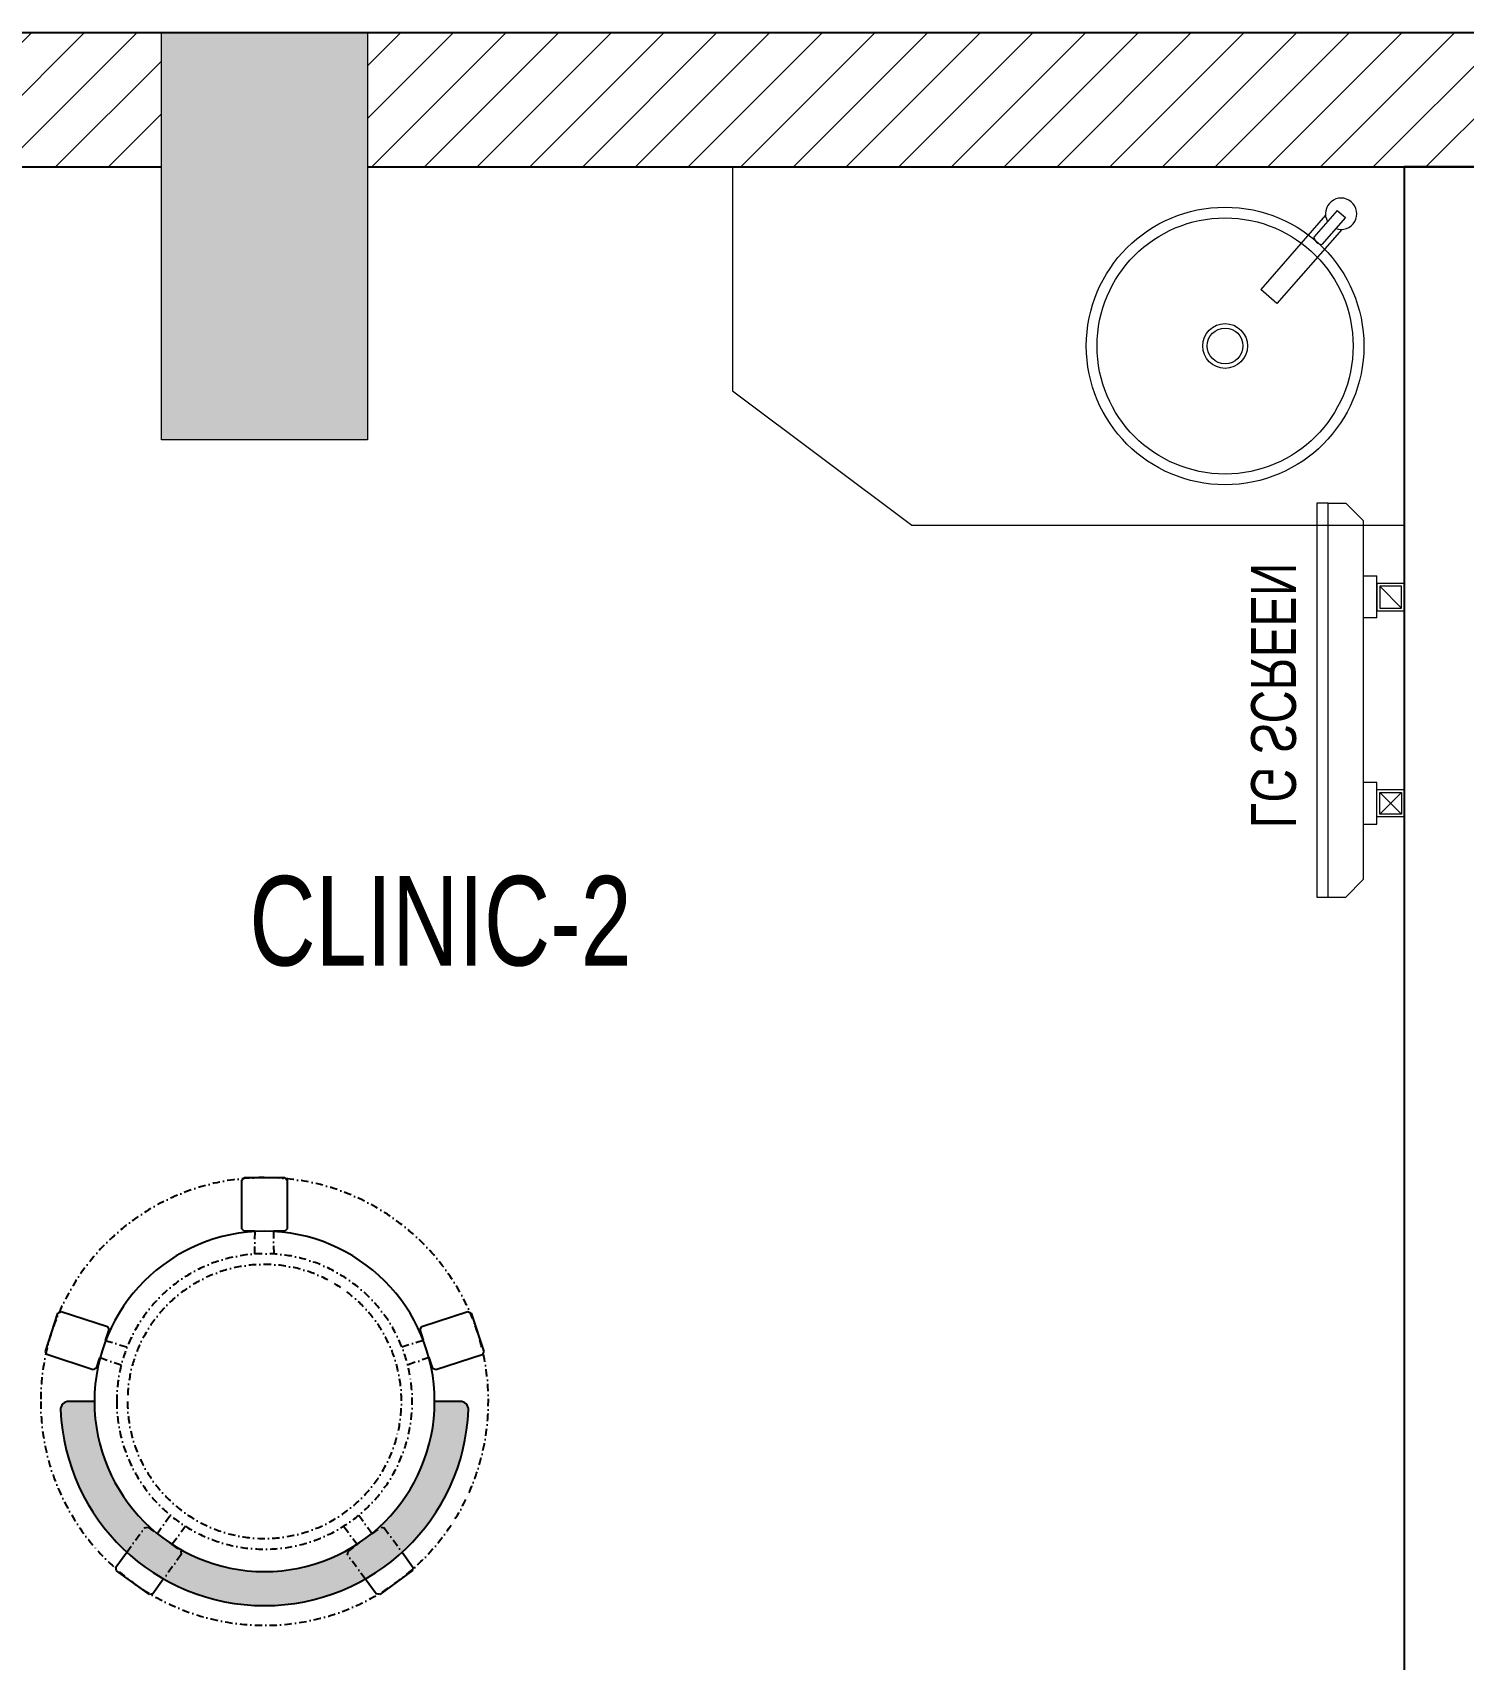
# Model space of a CAD drawing. Header units: feet. Extents: x 3247781 to 3254843, y -5730198 to -5713034.
# Drawn here: x 3248879 to 3250477, y -5714853 to -5713036 of the extents above; entities that cross this region are included whole.
import ezdxf

# ---------------------------------------------------------------- set-up
doc = ezdxf.new("R2010")
doc.units = ezdxf.units.FT
doc.header["$LTSCALE"] = 33
doc.header["$MEASUREMENT"] = 0
doc.linetypes.add('DASHDOT2', pattern=[0.5, 0.25, -0.125, 0, -0.125])
for name, color, linetype, lineweight in [('A-COL', 243, 'Continuous', 9), ('column hatch', 5, 'Continuous', 0), ('Floor-Unit', 1, 'Continuous', 13), ('HATCH', 9, 'Continuous', 9), ('LENS-DIM', 252, 'Continuous', 5), ('LENS-FURNITURE', 13, 'Continuous', 9), ('LENS-PARTITION', 21, 'Continuous', 25), ('LENS-TEXT', 31, 'Continuous', 5), ('LK-FURNITURE', 13, 'Continuous', 9), ('LK-IT', 3, 'Continuous', 18), ('LN-ELEVATION-1', 81, 'Continuous', 25), ('LN-ELEVATION-3', 125, 'Continuous', 18), ('LN-HATCH', 251, 'Continuous', 0), ('TV', 92, 'Continuous', 18)]:
    doc.layers.add(name, color=color, linetype=linetype, lineweight=lineweight)
doc.layers.add('A-WALL', color=1, linetype='Continuous')
doc.styles.add('LK TXT', font='GILC____.TTF', dxfattribs={"height": 100})
doc.styles.get("Standard").update_dxf_attribs({"font": 'GILC____.TTF'})

# ---------------------------------------------------------------- blocks, each defined once
blk = doc.blocks.new('rtf')
at = {"color": 0, "linetype": 'ByBlock', "lineweight": -2}
for p, q in [((16412.5253540573, -172798.8148984113), (16452.40026456733, -172798.8148984113)), ((16412.5253540573, -172810.8148984113), (16412.5253540573, -172798.8148984113)), ((16425.26329468148, -172793.1007600746), (16535.26329468148, -172793.1007600746)), ((16535.26329468148, -172793.1007600746), (16535.26329468148, -172817.1007600746)), ((16412.5253540573, -172810.8148984113), (16452.40026456733, -172810.8148984113)), ((16425.26329468148, -172817.1007600746), (16535.26329468148, -172817.1007600746))]:
    blk.add_line(p, q, dxfattribs=at)
for centre, radius, start, end in [((16412.5253540573, -172805.1007600746), 17.5, 21.05058810897431, 340.9421780194656), ((16444.53660690578, -172804.8148984114), 9.891264419597851, 322.656233941354, 37.34376605891414)]:
    blk.add_arc(centre, radius, start, end, dxfattribs=at)
blk = doc.blocks.new('dsg')
at = {"color": 0, "linetype": 'ByBlock', "lineweight": -2}
for radius in [155, 143, 25, 20]:
    blk.add_circle((11491.5035008227, -171102.5847399924), radius, dxfattribs=at)
blk.add_blockref('rtf', (-5117.472106590168, 1702.9323767405), dxfattribs=at)
blk = doc.blocks.new('A$Cc7330e11')
at = {"layer": 'column hatch'}
h = blk.add_hatch(color=8, dxfattribs=at)
h.dxf.hatch_style = 1
h.paths.add_polyline_path([(4393.000000238418, -14042.90992643218), (4163.000000238418, -14042.90992643218), (4163.000000238418, -14381.61428965907), (4393.000000238418, -14381.61428965907)])
h.paths.add_polyline_path([(1472.000000119209, -14042.90992643218), (1242.000000119209, -14042.90992643218), (1242.000000119209, -14381.61428965907), (1472.000000119209, -14381.61428965907)])
h.paths.add_polyline_path([(1472.000000119209, -12893.61428965907), (1242.000000119209, -12893.61428965907), (1242.000000119209, -13353.61428965907), (1472.000000119209, -13353.61428965907)])
h.paths.add_polyline_path([(4393.000000238418, -13002.18478967529), (4163.000000238418, -13002.18478967529), (4163.000000238418, -13353.61428965907), (4393.000000238418, -13353.61428965907)])
h.paths.add_polyline_path([(7062.000000476837, -9229.614289301448), (6832.000000476837, -9229.614289301448), (6832.000000476837, -9689.614289420659), (7062.000000476837, -9689.614289420659)])
h.paths.add_polyline_path([(4393.000000238418, -9229.614289301448), (4163.000000238418, -9229.614289301448), (4163.000000238418, -9689.614289420659), (4393.000000238418, -9689.614289420659)])
h.paths.add_polyline_path([(1472.000000119209, -9233.114289420657), (1242.000000119209, -9233.114289420657), (1242.000000119209, -9693.114289420657), (1472.000000119209, -9693.114289420657)])
h.paths.add_polyline_path([(1472.000000119209, -4659.61428894382), (1242.000000119209, -4659.61428894382), (1242.000000119209, -4998.31865228992), (1472.000000119209, -4998.31865228992)])
h.paths.add_polyline_path([(5534.000000476837, -4191.61428894382), (5304.000000476837, -4191.61428894382), (5304.000000476837, -4526.61428894382), (5534.000000476837, -4526.61428894382)])
h.paths.add_polyline_path([(5534.000000476837, -1224.614288705401), (5304.000000476837, -1224.614288705401), (5304.000000476837, -1774.614288705401), (5534.000000477768, -1774.614288705401)])
h.paths.add_polyline_path([(1472.000000119209, -1224.614288705401), (1242.000000119209, -1224.614288705401), (1242.000000119209, -1771.614288705401), (1472.000000119209, -1771.614288705401)])
h.paths.add_polyline_path([(1472.000000119209, 2750.385711652227), (1242.000000119209, 2750.385711652227), (1242.000000119209, 2295.385711533018), (1472.000000119209, 2295.385711533018)])
h.paths.add_polyline_path([(5534.000000476837, 2525.385711533017), (5304.000000476837, 2525.385711533017), (5304.000000476837, 2070.385711533018), (5534.000000476837, 2070.385711533018)])
at = {"layer": 'LN-HATCH'}
h = blk.add_hatch(dxfattribs=at)
h.set_pattern_fill('ANSI31', color=256, scale=333, angle=180)
h.set_pattern_definition([(225, (-8172983.39483943, 5276750), (29.43331976689004, -29.43331976689005), [])])
h.paths.add_polyline_path([(6832.000000476837, 2750.385711652227), (5534.000000476837, 2750.385711652227), (5534.000000476837, 2600.385711652227), (6832.000000476837, 2600.385711652227)])
h.paths.add_polyline_path([(5534.000000476837, 2750.385711652227), (1472.000000119209, 2750.385711652227), (1472.000000119209, 2600.385711652227), (5534.000000476837, 2600.385711652227)])
h.paths.add_polyline_path([(1242.000000119209, 2750.385711652227), (230, 2750.385711652227), (230, 2600.385711652227), (1242.000000119209, 2600.385711652227)])
at = {"layer": 'A-COL'}
blk.add_lwpolyline([(1242.000000119209, 2295.385711533018), (1242.000000119209, 2750.385711652227), (1472.000000119209, 2750.385711652227), (1472.000000119209, 2295.385711533018)], close=True, dxfattribs=at)
at = {"layer": 'A-WALL'}
for p, q in [((230, 2750.385711652227), (6832.000000476837, 2750.385711652227)), ((230, 2600.385711652227), (1242.000000119209, 2600.385711652227)), ((1472.000000119209, 2600.385711652227), (6832.000000476837, 2600.385711652227))]:
    blk.add_line(p, q, dxfattribs=at)
blk = doc.blocks.new('CLINIC SCREEN')
at = {"layer": 'TV'}
for p, q in [((-103.1090284836336, 42.85441964946222), (-127.4114311772946, 18.55201695591665)), ((-127.4114311772946, 42.85441964946222), (-103.1090284836336, 18.55201695591665)), ((102.7052824410566, 42.85441964946222), (127.007685134602, 18.55201695591665))]:
    blk.add_line(p, q, dxfattribs=at)
at = {"layer": 'TV', "ltscale": 12}
for p, q in [((-220.0000000000082, -19.41163062257681), (-200.5883693773149, 0)), ((200.5883693773149, 0), (-200.5883693773149, 0)), ((-138.5315413423604, 0), (-138.5315413423604, 15.514207008644)), ((-138.5315413423604, 15.514207008644), (-91.98892031613741, 15.514207008644)), ((-91.98892031613741, 15.514207008644), (-91.98892031613741, 0)), ((91.98892031610741, 15.514207008644), (91.98892031610741, 0)), ((91.98892031610741, 15.514207008644), (138.5315413423595, 15.514207008644)), ((138.5315413423595, 0), (138.5315413423595, 15.514207008644)), ((219.9999999999918, -19.41163062257681), (200.5883693773149, 0)), ((-220.0000000000082, -38.82326124538668), (-220.0000000000082, -19.41163062257681)), ((219.9999999999918, -38.82326124538668), (219.9999999999918, -19.41163062257681))]:
    blk.add_line(p, q, dxfattribs=at)
at = {"layer": 'TV'}
for points in [[(-130.4492315140169, 15.51421661919448), (-100.0712281470269, 15.51421661919448), (-100.0712281470269, 45.89221998606814), (-130.4492315140169, 45.89221998606814)], [(-127.4114311772946, 18.55201695591665), (-103.1090284836336, 18.55201695591665), (-103.1090284836336, 42.85441964946222), (-127.4114311772946, 42.85441964946222)], [(130.0454854713243, 15.51421661919448), (99.66748210433435, 15.51421661919448), (99.66748210433435, 45.89221998606814), (130.0454854713243, 45.89221998606814)], [(127.007685134602, 18.55201695591665), (102.7052824410566, 18.55201695591665), (102.7052824410566, 42.85441964946222), (127.007685134602, 42.85441964946222)]]:
    blk.add_lwpolyline(points, close=True, dxfattribs=at)
at = {"layer": 'TV', "ltscale": 12}
blk.add_lwpolyline([(-220.0000000000082, -51.71278328332107), (-220.0000000000082, -38.82326124538668), (219.9999999999918, -38.82326124538668), (219.9999999999918, -51.71278328332107)], close=True, dxfattribs=at)
at = {"layer": 'Floor-Unit', "color": 0, "ltscale": 2, "insert": (5.199680584678389, -100.4085774972336), "char_height": 50, "attachment_point": 5}
blk.add_mtext_dynamic_manual_height_columns('LG SCREEN', width=466.4796511627907, gutter_width=12.5, heights=[0], dxfattribs=at)
blk = doc.blocks.new('DR STOOL')
at = {"layer": 'HATCH'}
h = blk.add_hatch(dxfattribs=at)
h.set_pattern_fill('ANSI36', color=250, angle=-90.00000000000001)
h.set_pattern_definition([(315, (-227.8099174643867, 917.3997257252777), (6.173926083235043, -1.683798022700468), [7.9375, -1.587499999999999, 0, -1.587499999999999])])
edge = h.paths.add_edge_path()
edge.add_line((-190.0000000041909, 4.511094e-10), (-218.6899174675346, 4.511094e-10))
edge.add_arc((-218.6899174670689, 9.120000000388245), 9.119999999940092, 177.6119845363388, 269.9999999996136, ccw=False)
edge.add_arc((-1.8626451e-09, 3.565219e-10), 228.000000002257, 2.3880154632688004, 177.6119845367313, ccw=False)
edge.add_arc((218.6899174633436, 9.120000000497384), 9.120000000051716, -90.00000000034493, 2.3880154629299, ccw=False)
edge.add_line((218.6899174633436, 4.511094e-10), (190, 4.511094e-10))
edge.add_arc((-1.8626451e-09, 4.511094e-10), 190.000000001979, -1.27e-14, 180)
at = {"layer": 'LN-ELEVATION-1', "color": 1, "ltscale": 100}
for p, q in [((-128.6221585394814, 215.4841044476634), (-165.2704676063731, 189.0243927398114)), ((-124.7228340068832, 214.8545704018979), (-128.6221585394814, 215.4841044476634)), ((-112.6981821293011, 198.1996966340157), (-124.7228340068832, 214.8545704018979)), ((124.7553772013634, 214.9803744515593), (112.5488144652918, 198.2845540212292)), ((128.7014972954057, 215.5933048763618), (124.7553772013634, 214.9803744515593)), ((128.7014972954057, 215.5933048763618), (124.7553772013634, 214.9803744515593)), ((165.1911288509145, 188.915192311113), (128.7014972954057, 215.5933048763618)), ((165.1911288509145, 188.915192311113), (128.7014972954057, 215.5933048763618)), ((-165.2704676063731, 189.0243927398114), (-165.9069543029182, 185.0820035930228)), ((-165.9069543029182, 185.0820035930228), (-153.8003208162263, 168.3135803133482)), ((153.6734594982117, 168.4294150282658), (165.7973639420234, 185.0121775862135)), ((165.7973639420234, 185.0121775862135), (165.1911288509145, 188.915192311113)), ((165.7973639420234, 185.0121775862135), (165.1911288509145, 188.915192311113)), ((-191.2928382232785, -35.45407700946089), (-242.9550312487409, -52.24013893969095)), ((-187.9259491492994, -37.1695928365807), (-191.2928382232785, -35.45407700946089)), ((191.3981811110861, -35.27656588272658), (188.0651108901948, -36.96233201187715)), ((243.0100176925771, -52.21682526778022), (191.3981811110861, -35.27656588272658)), ((-242.9550312487409, -52.24013893969095), (-244.7482102331705, -55.75945052818861)), ((-184.1424400564283, -48.81403796559607), (-187.9259491492994, -37.1695928365807)), ((188.0651108901948, -36.96233201187715), (184.0504167033359, -49.19388854173303)), ((244.8123673382215, -55.78040257930116), (243.0100176925771, -52.21682526778022)), ((-244.7482102331705, -55.75945052818861), (-230.7800458371639, -98.74904560100549)), ((-173.8639617776498, -80.4479453730819), (-177.8421125086024, -68.2044548037811)), ((177.6922140880488, -68.56540505095472), (173.8739495249465, -80.1985000452405)), ((230.715890809428, -98.7280946081737), (244.8123673382215, -55.78040257930116)), ((-227.2218665438704, -100.5620286722478), (-175.5596735184081, -83.7759667420105)), ((-175.5596735184081, -83.7759667420105), (-173.8639617776498, -80.4479453730819)), ((173.8739495249465, -80.1985000452405), (175.5794035866856, -83.5704969359358)), ((175.5794035866856, -83.5704969359358), (227.1912401677109, -100.5107563209894)), ((-230.7800458371639, -98.74904560100549), (-227.2218665438704, -100.5620286722478)), ((227.1912401677109, -100.5107563209894), (230.715890809428, -98.7280946081737)), ((-22.72193054761737, -190.2142363802995), (-25.39390889601782, -192.886214728569)), ((-25.39390889601782, -192.886214728569), (-25.39390889601782, -247.2070584567482)), ((-10.47823652112856, -190.2142363802995), (-22.72193054761737, -190.2142363802995)), ((22.78362171910703, -190.2142363802995), (9.910054048988968, -190.2142363802995)), ((25.42475448176265, -192.8553691428751), (22.78362171910703, -190.2142363802995)), ((25.42475448176265, -247.1762128710543), (25.42475448176265, -192.8553691428751)), ((-25.39390889601782, -247.2070584567482), (-22.60096735274419, -250)), ((-22.60096735274419, -250), (22.60096735274419, -250)), ((22.60096735274419, -250), (25.42475448176265, -247.1762128710543))]:
    blk.add_line(p, q, dxfattribs=at)
at = {"layer": 'LN-ELEVATION-1', "linetype": 'DASHDOT2'}
for p, q in [((-92.92521573789418, 170.8129362839827), (-112.6981821293011, 198.1996966340157)), ((112.5488144652918, 198.2845540212292), (92.69529851106927, 171.1294289919315)), ((-153.8003208162263, 168.3135803133482), (-134.1093360339291, 141.0403694751003)), ((-103.4542870586738, 159.9154408004979), (-93.52748446213081, 167.0824927485227)), ((-93.52748446213081, 167.0824927485227), (-92.92521573789418, 170.8129362839827)), ((92.69529851106927, 171.1294289919315), (93.26858203159645, 167.4385604566923)), ((93.26858203159645, 167.4385604566923), (103.6608748426661, 159.8406005539291)), ((133.7372852512635, 141.1612321265929), (153.6734594982117, 168.4294150282658)), ((-130.4219571123831, 140.4450534014686), (-119.9844727469608, 147.9808124662595)), ((-119.9844727469608, 147.9808124662595), (-105.3687285655178, 126.9741353208374)), ((-88.15393704269081, 139.4771787207864), (-103.4542870586738, 159.9154408004979)), ((103.6608748426661, 159.8406005539291), (88.19885099539533, 139.4487815762331)), ((105.4096150295809, 126.94019481352), (120.1194891873747, 147.8074627162714)), ((120.1194891873747, 147.8074627162714), (130.0033113472163, 140.5812532722048)), ((-134.1093360339291, 141.0403694751003), (-130.4219571123831, 140.4450534014686)), ((130.0033113472163, 140.5812532722048), (133.7372852512635, 141.1612321265929)), ((-159.954806596972, -40.49024384317454), (-184.1424400564283, -48.81403796559607)), ((184.0504167033359, -49.19388854173303), (159.8786162491887, -40.79004861696012)), ((-177.8421125086024, -68.2044548037811), (-153.4148110738024, -60.73628028803068)), ((153.3006618716754, -61.02382378749462), (177.6922140880488, -68.56540505095472)), ((-10.92024635523557, -164.6382343793375), (-10.47823652112856, -190.2142363802995)), ((9.910054048988968, -190.2142363802995), (10.35584833659231, -164.674698740353))]:
    blk.add_line(p, q, dxfattribs=at)
at = {"layer": 'LN-ELEVATION-1', "color": 1, "ltscale": 100}
blk.add_lwpolyline([(-190.0000000023283, 0), (-218.6899174656719, 0, -0.4264743413925903), (-227.8019973598421, 9.5, -0.959166304662544), (227.8019973593764, 9.5, -0.4264743413925903), (218.6899174647406, 0), (190.0000000013969, 0)], format="xyb", dxfattribs=at)
at = {"layer": 'LN-ELEVATION-1', "linetype": 'DASHDOT2'}
for radius in [250, 165, 153]:
    blk.add_circle((0, 0), radius, dxfattribs=at)
at = {"layer": 'LN-ELEVATION-1', "color": 1, "ltscale": 100}
blk.add_circle((0, 0), 190, dxfattribs=at)

msp = doc.modelspace()

# ---------------------------------------------------------------- linework, layer by layer
at = {"layer": 'LENS-PARTITION'}
msp.add_lwpolyline([(3250411.206598214, -5714991.30665159), (3250511.206598214, -5714991.30665159), (3250511.206598214, -5713186.306651469), (3250411.206598214, -5713186.306651469)], close=True, dxfattribs=at)
at = {"layer": 'LK-FURNITURE'}
msp.add_lwpolyline([(3250411.206598214, -5713586.30665147), (3250411.206598214, -5713186.306651469), (3249661.206598214, -5713186.306651469), (3249661.206598214, -5713436.306651471), (3249861.206598214, -5713586.30665147)], close=True, dxfattribs=at)

# ---------------------------------------------------------------- block references
at = {"layer": 'LENS-DIM', "color": 2}
msp.add_blockref('A$Cc7330e11', (3247781.206598216, -5715786.692363123), dxfattribs=at)
at = {"layer": 'LENS-FURNITURE', "xscale": -1, "rotation": 180}
msp.add_blockref('DR STOOL', (3249138.3460443, -5714565.011936977), dxfattribs=at)
at = {"layer": 'LK-IT', "xscale": -1, "rotation": 270}
msp.add_blockref('CLINIC SCREEN', (3250365.314378228, -5713781.737848595), dxfattribs=at)
at = {"layer": 'LN-ELEVATION-3', "rotation": 228.8441725848134}
msp.add_blockref('dsg', (3386600.857573682, -5817338.277600586), dxfattribs=at)

# ---------------------------------------------------------------- texts
at = {"layer": 'LENS-TEXT', "color": 0, "linetype": 'Continuous', "ltscale": 3, "insert": (3249334.960287288, -5714028.920560799), "char_height": 100, "attachment_point": 5, "style": 'LK TXT'}
msp.add_mtext_dynamic_manual_height_columns('CLINIC-2', width=730.5073781448633, gutter_width=0.9999999999999992, heights=[0], dxfattribs=at)

doc.saveas('drawing.dxf')
